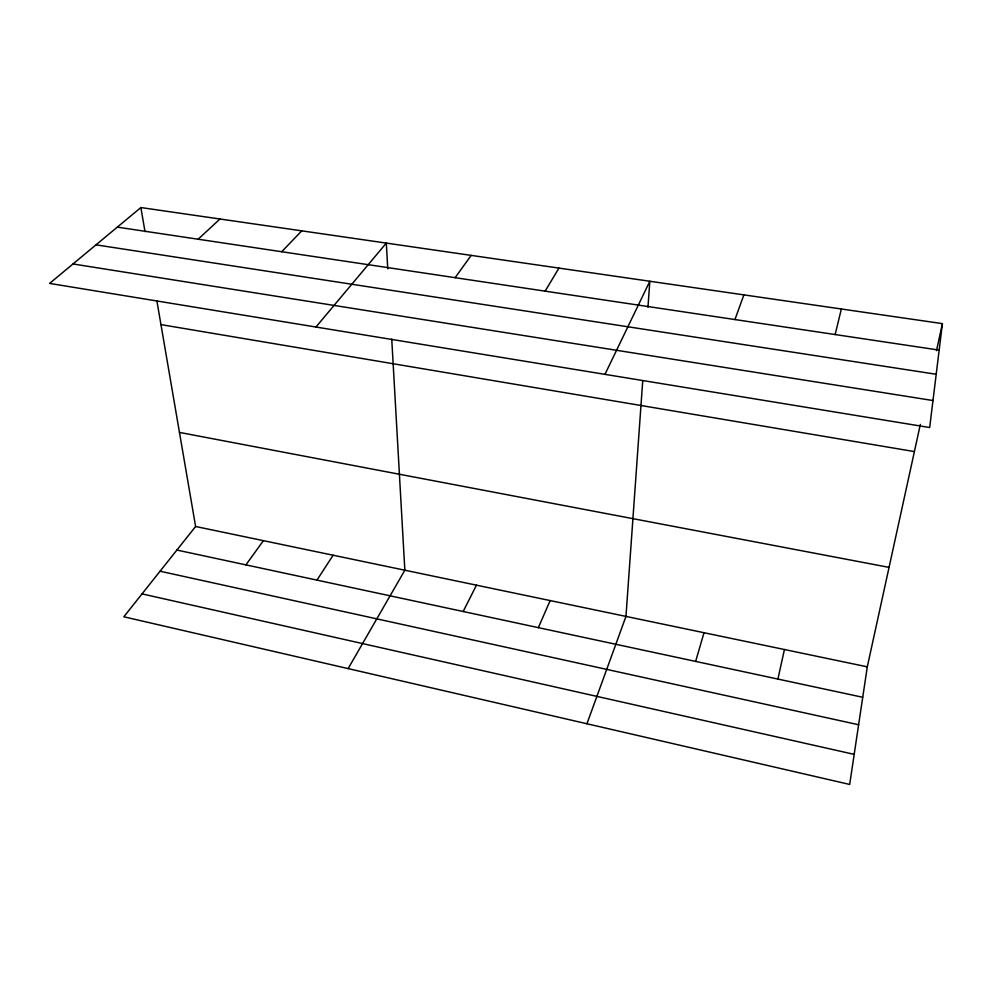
<?xml version="1.0" encoding="UTF-8"?>
<svg xmlns="http://www.w3.org/2000/svg" width="992" height="992" viewBox="0 0 992 992"><rect width="100%" height="100%" fill="white"/><g stroke="black" fill="none" stroke-linecap="round" stroke-linejoin="round"><path stroke-width="1.49" d="M642.729 380.816L625.964 616.416L586.942 723.763M647.974 307.185L649.822 281.257L604.959 374.356M942.4 323.628L929.678 427.527L49.6 283.414L140.876 207.551L942.4 323.628L936.485 350.66M920.34 424.427L867.293 666.835L849.685 784.449L123.839 616.788L195.61 526.492L156.848 300.663M777.902 679.061L784.436 649.524M835.152 334.552L841.352 308.996M695.64 661.404L704.022 632.722M734.948 319.548L743.888 294.872M538.371 627.651L550.138 600.569M463.152 611.506L476.47 585.168M348.13 668.596L404.848 570.214L391.753 339.09M545.116 291.152L558.967 268.1M316.956 580.122L333.126 555.222M455.13 277.686L471.188 255.378M245.917 564.87L263.401 540.652M315.94 327.025L386.31 243.09L387.773 268.844M281.703 251.732L301.754 230.851M198.115 239.221L219.988 219.009M117.316 227.131L939.164 350.114M96.001 244.838L936.2 374.269M73.011 263.959L932.988 400.545M160.964 324.607L914.401 451.583M179.465 432.413L889.055 567.374M195.61 526.492L867.293 666.835M176.874 550.052L862.73 697.277M160.059 571.218L858.626 724.755M142.042 593.886L854.186 754.366M140.876 207.551L145.006 231.62"/></g></svg>
